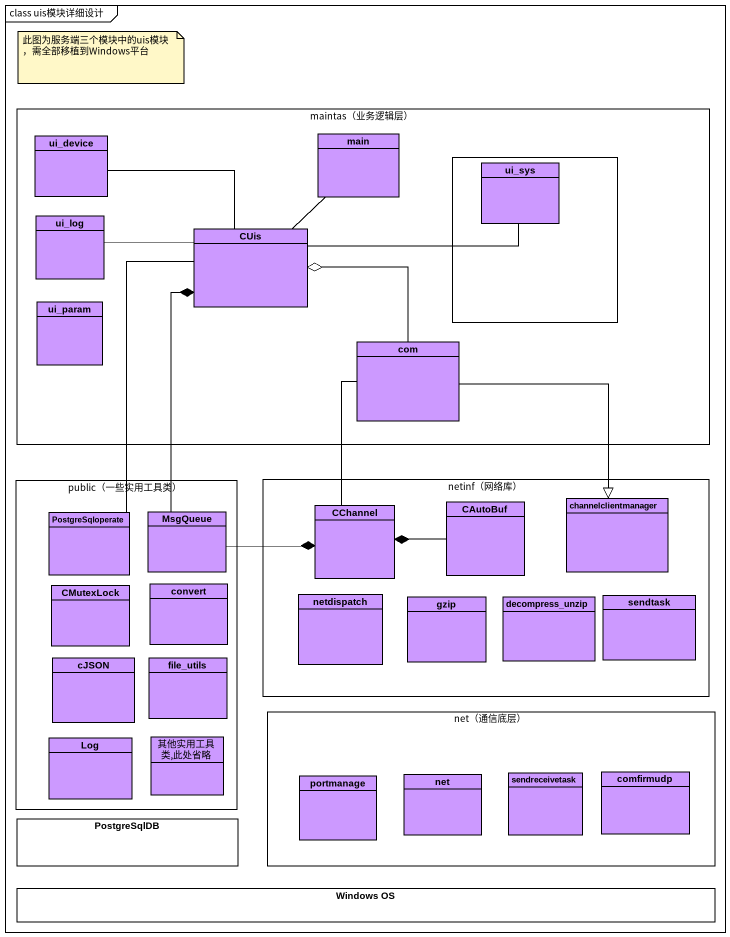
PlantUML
@startuml
mainframe class uis模块详细设计
allowmixing
hide circle
hide empty members
rectangle "maintas（业务逻辑层）" as maintas_业务逻辑层 {
  class ui_device #CC99FF
  class main #CC99FF
  rectangle " " as rectangle1 {
    class ui_sys #CC99FF
  }
  class ui_log #CC99FF
  class CUis #CC99FF
  class ui_param #CC99FF
  class com #CC99FF
}
rectangle "public（一些实用工具类）" as public_一些实用工具类 {
  class PostgreSqloperate #CC99FF
  class MsgQueue #CC99FF
  class CMutexLock #CC99FF
  class convert #CC99FF
  class cJSON #CC99FF
  class file_utils #CC99FF
  class Log #CC99FF
  class "其他实用工具类,此处省略" as 其他实用工具类_此处省略 #CC99FF
}
rectangle "netinf（网络库）" as netinf_网络库 {
  class CChannel #CC99FF
  class CAutoBuf #CC99FF
  class channelclientmanager #CC99FF
  class netdispatch #CC99FF
  class gzip #CC99FF
  class decompress_unzip #CC99FF
  class sendtask #CC99FF
}
rectangle "net（通信底层）" as net_通信底层 {
  class portmanage #CC99FF
  class net #CC99FF
  class sendreceivetask #CC99FF
  class comfirmudp #CC99FF
}
rectangle PostgreSqlDB
rectangle "Windows OS" as Windows_OS
main -- CUis
ui_sys -left- CUis
ui_log -right- CUis
CUis -left- ui_device
CUis -- PostgreSqloperate
com -up-o CUis
com -- CChannel
com --|> channelclientmanager
CAutoBuf -left-* CChannel
MsgQueue -up-* CUis
MsgQueue -right-* CChannel
note as N1
  此图为服务端三个模块中的uis模块，需全部移植到Windows平台
end note
@enduml
